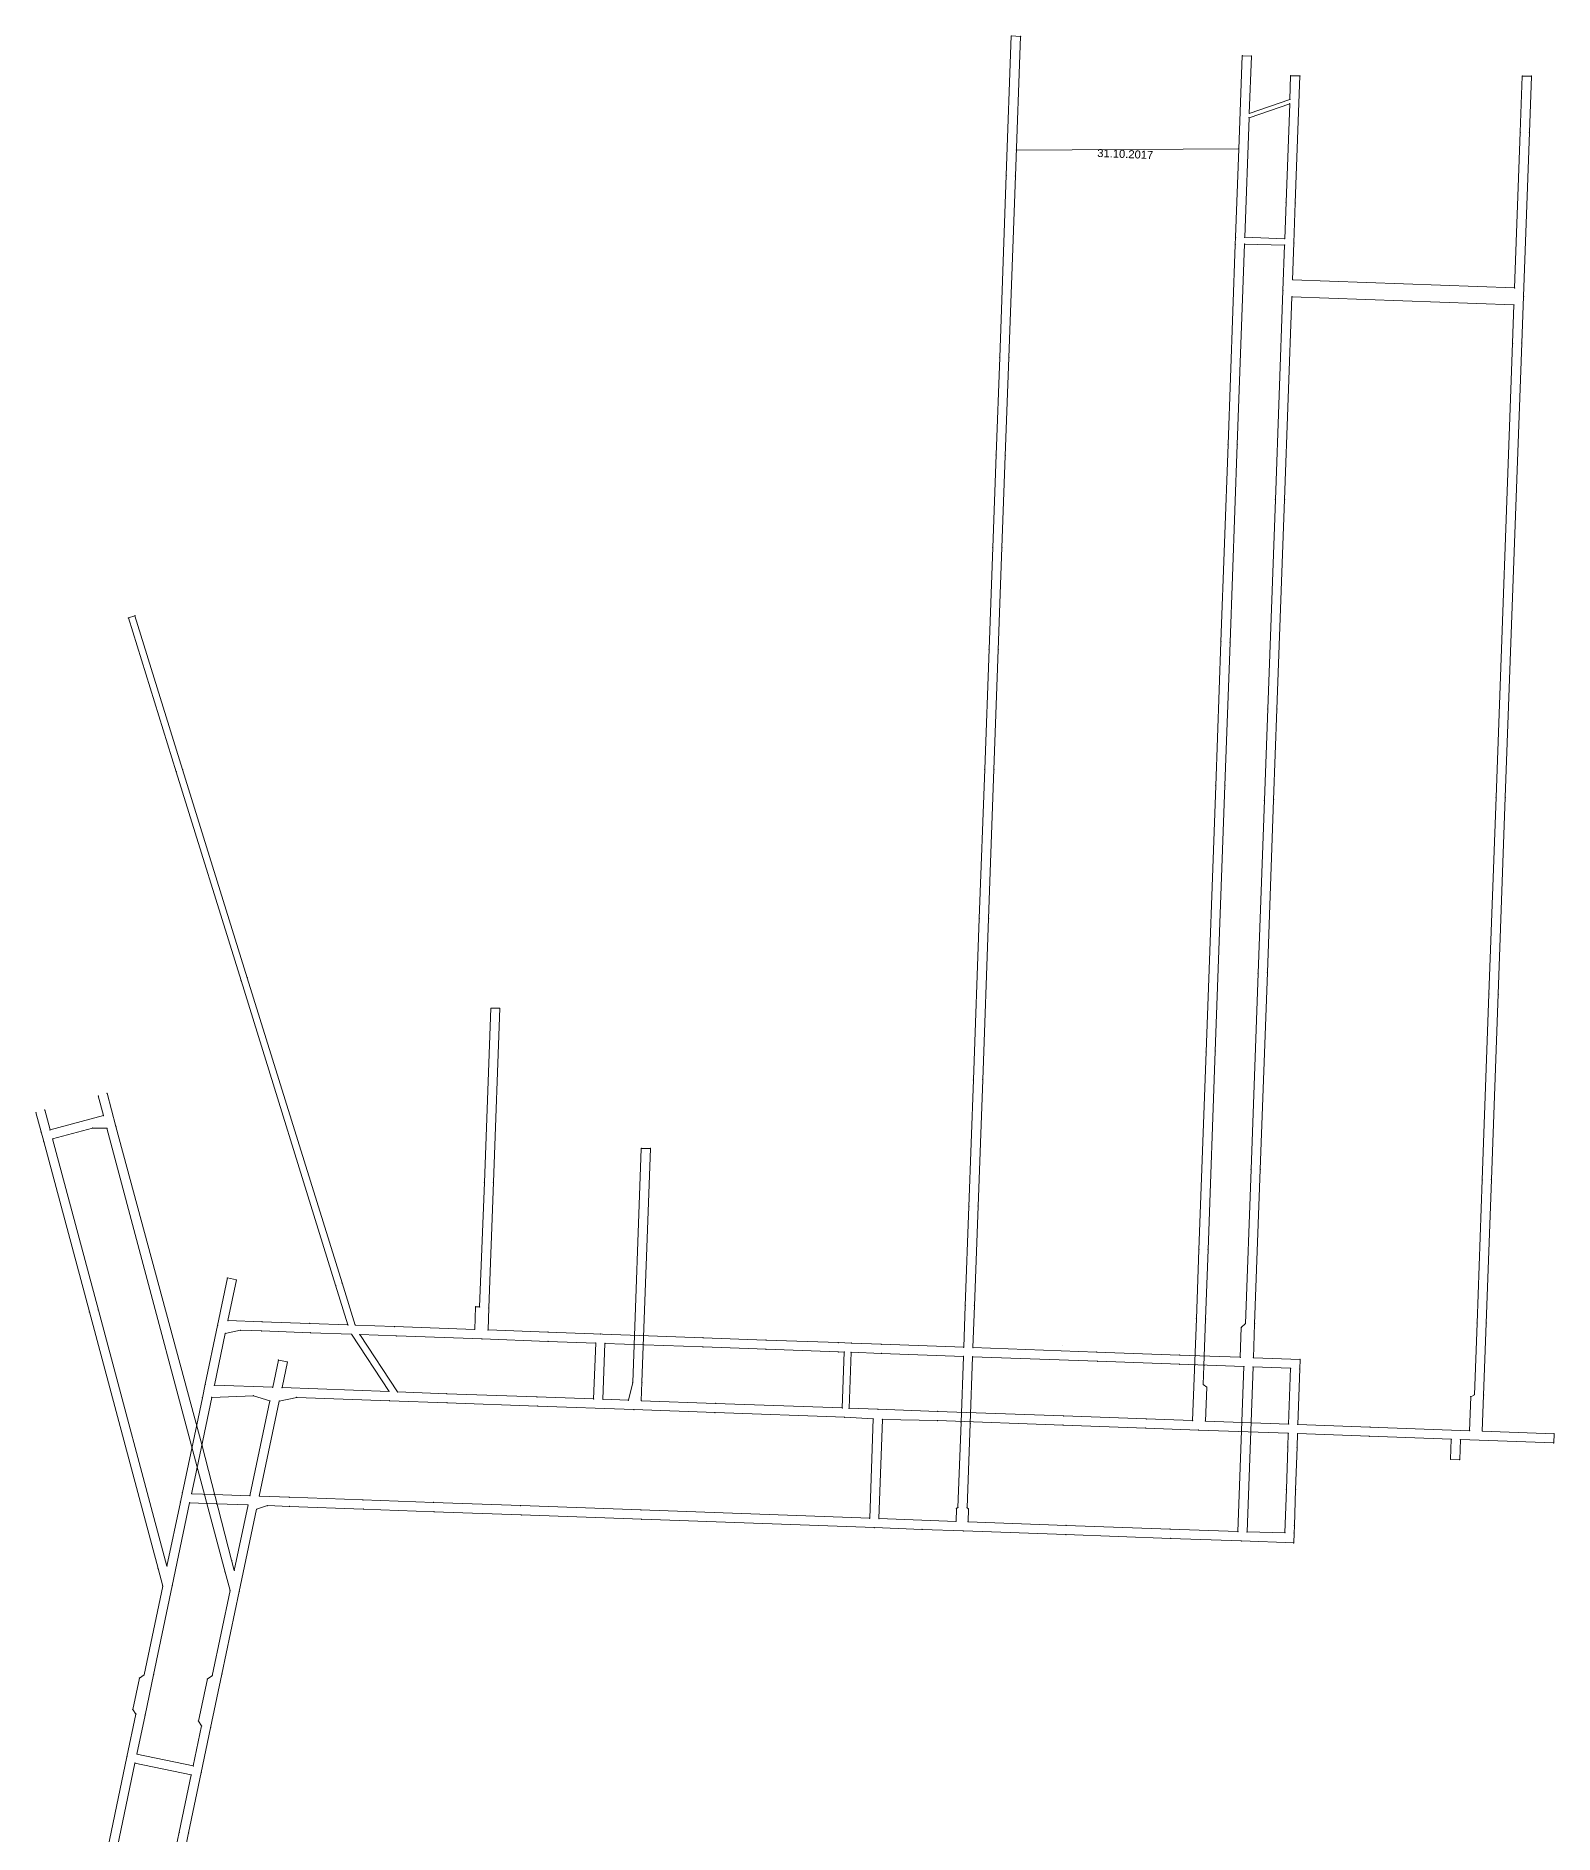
# Model space of a CAD drawing. Header units: metres. Extents: x 452813 to 454404, y 4394134 to 4396509.
# Drawn here: x 453646 to 454404, y 4395610 to 4396509 of the extents above; entities that cross this region are included whole.
import ezdxf

# ---------------------------------------------------------------- set-up
doc = ezdxf.new("R2010")
doc.units = ezdxf.units.M
doc.layers.add('GALERI', color=18, linetype='Continuous', lineweight=0)
doc.layers.add('NOKTA', color=30, linetype='Continuous', lineweight=0)
doc.styles.add('STYLE0', font='arial.ttf', dxfattribs={"height": 1})

msp = doc.modelspace()

# ---------------------------------------------------------------- linework, layer by layer
at = {"layer": 'GALERI'}
for p, q in [((454133.32, 4396508.93, 521.38), (454130.8, 4396439.35, 534.23)), ((454133.32, 4396508.93, 521.38), (454137.92, 4396508.69, 521.38)), ((454137.92, 4396508.69, 521.38), (454135.39, 4396438.95, 534.23)), ((454135.86, 4396451.86, 531.45), (454246.96, 4396452.6, 525.11)), ((454130.8, 4396439.35, 534.23), (454127.5, 4396348.31, 550.88)), ((454135.39, 4396438.95, 534.23), (454132.1, 4396348.27, 550.88)), ((454245.35, 4396408.32, 534.73), (454245.22, 4396404.73, 535.21)), ((454245.22, 4396404.73, 535.21), (454241.59, 4396304.68, 554.5)), ((454249.83, 4396404.94, 535.21), (454246.19, 4396304.68, 554.5)), ((454127.5, 4396348.31, 550.88), (454125.73, 4396299.58, 560.2)), ((454132.1, 4396348.27, 550.88), (454130.32, 4396299.1, 560.2)), ((454125.73, 4396299.58, 560.2), (454124.05, 4396253.32, 568.89)), ((454130.32, 4396299.1, 560.2), (454128.65, 4396253.22, 568.89)), ((454241.59, 4396304.68, 554.5), (454238.02, 4396206.21, 571.44)), ((454246.19, 4396304.68, 554.5), (454242.61, 4396205.86, 571.44)), ((454261.42, 4396172.6, 570.6), (454265.21, 4396277.12, 558.69)), ((454266.02, 4396172.53, 570.6), (454269.82, 4396277.29, 558.69)), ((454124.05, 4396253.32, 568.89), (454122.21, 4396202.4, 577.48)), ((454128.65, 4396253.22, 568.89), (454126.8, 4396202.18, 577.48)), ((453695.52, 4396219.14, 875.47), (453692.27, 4396218.13, 875.47)), ((453692.27, 4396218.13, 875.47), (453716.13, 4396141.26, 843.99)), ((453719.37, 4396142.3, 843.99), (453695.52, 4396219.14, 875.47)), ((454122.21, 4396202.4, 577.48), (454120.03, 4396142.5, 586.57)), ((454126.8, 4396202.18, 577.48), (454124.63, 4396142.37, 586.57)), ((454238.02, 4396206.21, 571.44), (454235.41, 4396134.21, 576.03)), ((454242.61, 4396205.86, 571.44), (454240.02, 4396134.38, 576.03)), ((454259.76, 4396127, 574.18), (454261.42, 4396172.6, 570.6)), ((454264.37, 4396127.2, 574.18), (454266.02, 4396172.53, 570.6)), ((453716.13, 4396141.26, 843.99), (453748.54, 4396036.86, 778.58)), ((453751.66, 4396038.29, 778.58), (453719.37, 4396142.3, 843.99)), ((454120.03, 4396142.5, 586.57), (454117.33, 4396067.9, 595.7)), ((454124.63, 4396142.37, 586.57), (454121.93, 4396067.92, 595.7)), ((454235.41, 4396134.21, 576.03), (454230.58, 4396001.21, 587.62)), ((454240.02, 4396134.38, 576.03), (454235.2, 4396001.6, 587.62)), ((454375.49, 4396128.46, 571.05), (454371.92, 4396030.08, 580.62)), ((454376.53, 4396030.02, 580.62), (454380.1, 4396128.49, 571.05)), ((454256.63, 4396040.49, 582.06), (454259.76, 4396127, 574.18)), ((454261.24, 4396040.89, 582.06), (454264.37, 4396127.2, 574.18)), ((454117.33, 4396067.9, 595.7), (454114.4, 4395987.23, 609.45)), ((454121.93, 4396067.92, 595.7), (454119.01, 4395987.28, 609.45)), ((453799, 4395885.76, 675.93), (453751.66, 4396038.29, 778.58)), ((454253.07, 4395942.52, 597.18), (454256.63, 4396040.49, 582.06)), ((454257.68, 4395942.51, 597.18), (454261.24, 4396040.89, 582.06)), ((453748.54, 4396036.86, 778.58), (453795.8, 4395884.62, 675.93)), ((454371.92, 4396030.08, 580.62), (454368.56, 4395937.24, 595.83)), ((454373.17, 4395937.45, 595.83), (454376.53, 4396030.02, 580.62)), ((453873.33, 4396023.07, 630.47), (453870.11, 4395935.89, 646.56)), ((453873.33, 4396023.07, 630.47), (453877.73, 4396023.01, 630.47)), ((453877.73, 4396023.01, 630.47), (453874.59, 4395936.04, 646.56)), ((454235.2, 4396001.6, 587.62), (454231.6, 4395902.35, 607.15)), ((454230.58, 4396001.21, 587.62), (454227, 4395902.37, 607.15)), ((454114.4, 4395987.23, 609.45), (454112.11, 4395924, 619.21)), ((454119.01, 4395987.28, 609.45), (454116.72, 4395924.16, 619.21)), ((453679.82, 4395969.36, 674.5), (453677.2, 4395979.23, 665.06)), ((453686.01, 4395964.01, 674.58), (453681.61, 4395980.54, 665.38)), ((453646.1, 4395970.87, 675.02), (453648.68, 4395961.25, 678.45)), ((453650.51, 4395972.19, 675.03), (453653.18, 4395962.22, 678.45)), ((453653.18, 4395962.22, 678.45), (453679.82, 4395969.36, 674.5)), ((453648.68, 4395961.25, 678.45), (453649.97, 4395956.41, 678.6)), ((453654.37, 4395957.77, 678.6), (453674.41, 4395963.14, 675.98)), ((453677.28, 4395872.19, 682.44), (453654.37, 4395957.77, 678.6)), ((453674.41, 4395963.14, 675.98), (453681.51, 4395963.02, 674.55)), ((453681.51, 4395963.02, 674.55), (453740.6, 4395741.27, 686.47)), ((453728.99, 4395805.03, 678.09), (453686.01, 4395964.01, 674.58)), ((453649.97, 4395956.41, 678.6), (453672.76, 4395871.29, 682.44)), ((453948.42, 4395952.99, 640.25), (453944.17, 4395835.98, 650.26)), ((453953.02, 4395952.99, 640.25), (453948.42, 4395952.99, 640.25)), ((453948.78, 4395836.09, 650.26), (453953.02, 4395952.99, 640.25)), ((454250.28, 4395865.41, 606.45), (454253.07, 4395942.52, 597.18)), ((454254.88, 4395865.38, 606.45), (454257.68, 4395942.51, 597.18)), ((453870.11, 4395935.89, 646.56), (453867.73, 4395873.78, 652.53)), ((453872.31, 4395873.25, 652.53), (453874.59, 4395936.04, 646.56)), ((454368.56, 4395937.24, 595.83), (454365.96, 4395865.72, 601.76)), ((454370.56, 4395865.66, 601.76), (454373.17, 4395937.45, 595.83)), ((454112.11, 4395924, 619.21), (454110.31, 4395874.39, 622.63)), ((454116.72, 4395924.16, 619.21), (454114.91, 4395874.39, 622.63)), ((454227, 4395902.37, 607.15), (454225.75, 4395867.84, 615.37)), ((454231.6, 4395902.35, 607.15), (454230.35, 4395867.78, 615.37)), ((453741.76, 4395888.25, 666.61), (453736.78, 4395864.52, 669.65)), ((453746.26, 4395887.3, 666.61), (453741.76, 4395888.25, 666.61)), ((453742, 4395866.97, 670.83), (453746.26, 4395887.3, 666.61)), ((453805.55, 4395864.67, 664.25), (453799, 4395885.76, 675.93)), ((453795.8, 4395884.62, 675.93), (453801.95, 4395864.8, 664.25)), ((453672.76, 4395871.29, 682.44), (453707.11, 4395742.98, 687.6)), ((453711.53, 4395744.26, 687.6), (453677.28, 4395872.19, 682.44)), ((453759.04, 4395866.35, 668.87), (453742, 4395866.97, 670.83)), ((453865.73, 4395873.85, 652.53), (453865.32, 4395862.5, 652.8)), ((453867.73, 4395873.78, 652.53), (453865.73, 4395873.85, 652.53)), ((453871.91, 4395862.29, 652.8), (453872.31, 4395873.25, 652.53)), ((454110.31, 4395874.39, 622.63), (454109.56, 4395853.64, 623.78)), ((454114.91, 4395874.39, 622.63), (454114.15, 4395853.47, 623.74)), ((454225.75, 4395867.84, 615.37), (454223.9, 4395816.93, 619.88)), ((454230.35, 4395867.78, 615.37), (454229.5, 4395844.33, 617.73)), ((453736.78, 4395864.52, 669.65), (453730.62, 4395835.15, 675.17)), ((453735.21, 4395834.66, 675.17), (453740.65, 4395860.54, 670.92)), ((453740.65, 4395860.54, 670.92), (453748.34, 4395862.14, 669.6)), ((453748.34, 4395862.14, 669.6), (453758.87, 4395861.76, 668.87)), ((453758.87, 4395861.76, 668.87), (453783.19, 4395860.87, 665.22)), ((453782.8, 4395865.49, 665.22), (453759.04, 4395866.35, 668.87)), ((453801.95, 4395864.8, 664.25), (453782.8, 4395865.49, 665.22)), ((453783.19, 4395860.87, 665.22), (453803.76, 4395860.13, 664.21)), ((453803.76, 4395860.13, 664.21), (453822.52, 4395831.51, 665.4)), ((453825.26, 4395863.95, 658.56), (453805.55, 4395864.67, 664.25)), ((453826.74, 4395831.28, 665.4), (453807.81, 4395859.98, 664.21)), ((453807.81, 4395859.98, 664.21), (453826.15, 4395859.31, 658.56)), ((453865.32, 4395862.5, 652.8), (453825.26, 4395863.95, 658.56)), ((453826.15, 4395859.31, 658.56), (453868.91, 4395857.76, 652.8)), ((453901.85, 4395861.17, 648.74), (453871.91, 4395862.29, 652.8)), ((453979.33, 4395858.36, 633.58), (453901.85, 4395861.17, 648.74)), ((454010.71, 4395857.22, 633.18), (453979.33, 4395858.36, 633.58)), ((454247.67, 4395848.63, 608.25), (454248.2, 4395863.48, 606.55)), ((454248.2, 4395863.48, 606.55), (454250.28, 4395865.41, 606.45)), ((454254.26, 4395848.39, 608.25), (454254.88, 4395865.38, 606.45)), ((453868.91, 4395857.76, 652.8), (453901.86, 4395856.57, 648.74)), ((453901.86, 4395856.57, 648.74), (453925.69, 4395855.7, 647.47)), ((453925.69, 4395855.7, 647.47), (453924.68, 4395827.79, 652.39)), ((453930.29, 4395855.54, 647.47), (453929.28, 4395827.62, 652.07)), ((453979.38, 4395853.76, 633.58), (453930.29, 4395855.54, 647.47)), ((454010.85, 4395852.62, 633.18), (453979.38, 4395853.76, 633.58)), ((454046.92, 4395855.91, 631.9), (454010.71, 4395857.22, 633.18)), ((454046.85, 4395851.31, 631.9), (454010.85, 4395852.62, 633.18)), ((454049.87, 4395851.2, 630.83), (454046.85, 4395851.31, 631.9)), ((454053.34, 4395855.68, 630.83), (454046.92, 4395855.91, 631.9)), ((454049.87, 4395851.2, 630.83), (454048.85, 4395823.28, 639.4)), ((454052.25, 4395823.16, 639.4), (454053.26, 4395851.08, 630.83)), ((454053.26, 4395851.08, 630.83), (454068.42, 4395850.53, 629.99)), ((454068.44, 4395855.13, 629.99), (454053.34, 4395855.68, 630.83)), ((454068.42, 4395850.53, 629.99), (454109.39, 4395849.04, 623.78)), ((454109.56, 4395853.64, 623.78), (454068.44, 4395855.13, 629.99)), ((454108.19, 4395815.97, 624.6), (454109.39, 4395849.04, 623.78)), ((454113.99, 4395848.88, 623.78), (454112.78, 4395815.55, 624.6)), ((454176.43, 4395846.61, 615.53), (454113.99, 4395848.88, 623.78)), ((454114.15, 4395853.47, 623.74), (454175.88, 4395851.23, 615.53)), ((454175.88, 4395851.23, 615.53), (454217.38, 4395849.73, 609.3)), ((454217.38, 4395849.73, 609.3), (454247.67, 4395848.63, 608.25)), ((453767.23, 4395847.22, 668.24), (453764.37, 4395833.6, 671.87)), ((453771.74, 4395846.27, 668.24), (453767.23, 4395847.22, 668.24)), ((453769.03, 4395833.43, 671.88), (453771.74, 4395846.27, 668.24)), ((454217.41, 4395845.13, 609.33), (454176.43, 4395846.61, 615.53)), ((454249.5, 4395843.96, 608.38), (454217.41, 4395845.13, 609.33)), ((454229.5, 4395844.33, 617.73), (454229.16, 4395834.93, 618.33)), ((454249.5, 4395843.96, 608.38), (454246.51, 4395761.48, 614.63)), ((454254.09, 4395843.79, 608.38), (454251.1, 4395761.31, 614.63)), ((454272.79, 4395843.12, 608.12), (454254.09, 4395843.79, 608.38)), ((454254.26, 4395848.39, 608.25), (454277.55, 4395847.52, 608.06)), ((454271.84, 4395815.2, 615.23), (454272.79, 4395843.12, 608.12)), ((454276.44, 4395815.03, 615.23), (454277.39, 4395842.82, 608.12)), ((454277.39, 4395842.82, 608.12), (454277.55, 4395847.52, 608.06)), ((453730.62, 4395835.15, 675.17), (453729.2, 4395828.41, 675.27)), ((453764.37, 4395833.6, 671.87), (453735.21, 4395834.66, 675.17)), ((453822.52, 4395831.51, 665.4), (453769.03, 4395833.43, 671.88)), ((453851.28, 4395830.41, 662.4), (453826.74, 4395831.28, 665.4)), ((453942.02, 4395827.16, 651.15), (453944.17, 4395835.98, 650.26)), ((453948.45, 4395826.92, 651.15), (453948.78, 4395836.09, 650.26)), ((454229.16, 4395834.93, 618.33), (454230.91, 4395833.69, 618.38)), ((454230.91, 4395833.69, 618.38), (454230.3, 4395816.7, 619.88)), ((453729.2, 4395828.41, 675.27), (453726.37, 4395814.92, 677.01)), ((453733.93, 4395828.57, 675.27), (453726.41, 4395792.74, 679.21)), ((453754.73, 4395829.35, 673.49), (453733.93, 4395828.57, 675.27)), ((453752.98, 4395779.38, 680.45), (453762.94, 4395826.76, 672.58)), ((453762.94, 4395826.76, 672.58), (453754.73, 4395829.35, 673.49)), ((453757.65, 4395779.21, 679.2), (453767.62, 4395826.69, 672.41)), ((453767.62, 4395826.69, 672.41), (453776.36, 4395828.56, 671.97)), ((453776.36, 4395828.56, 671.97), (453822.69, 4395826.88, 665.4)), ((453822.69, 4395826.88, 665.4), (453851.48, 4395825.84, 662.4)), ((453896.36, 4395828.8, 656.67), (453851.28, 4395830.41, 662.4)), ((453851.48, 4395825.84, 662.4), (453896.63, 4395824.2, 656.67)), ((453924.68, 4395827.79, 652.39), (453896.36, 4395828.8, 656.67)), ((453896.63, 4395824.2, 656.67), (453944.8, 4395822.45, 650.97)), ((453929.28, 4395827.62, 652.07), (453942.02, 4395827.16, 651.15)), ((453944.8, 4395822.45, 650.97), (453985.35, 4395820.98, 646.18)), ((453985.62, 4395825.58, 646.18), (453948.45, 4395826.92, 651.15)), ((454048.85, 4395823.28, 639.4), (453985.62, 4395825.58, 646.18)), ((454066.68, 4395822.64, 636.56), (454052.25, 4395823.16, 639.4)), ((454096.48, 4395821.56, 634.66), (454066.68, 4395822.64, 636.56)), ((453726.37, 4395814.92, 677.01), (453719.27, 4395781.11, 680.89)), ((453985.35, 4395820.98, 646.18), (454050.08, 4395818.63, 639.68)), ((454050.08, 4395818.63, 639.68), (454064.38, 4395817.79, 636.56)), ((454064.38, 4395817.79, 636.56), (454062.58, 4395768.15, 633.75)), ((454068.97, 4395817.56, 636.56), (454067.18, 4395767.98, 633.73)), ((454096.45, 4395816.95, 634.66), (454068.97, 4395817.56, 636.56)), ((454159.2, 4395814.68, 627.33), (454096.45, 4395816.95, 634.66)), ((454159.43, 4395819.27, 627.33), (454096.48, 4395821.56, 634.66)), ((454106.65, 4395773.56, 625.49), (454108.19, 4395815.97, 624.6)), ((454112.78, 4395815.55, 624.6), (454111.25, 4395773.39, 625.49)), ((454200.47, 4395813.18, 623.01), (454159.2, 4395814.68, 627.33)), ((454200.72, 4395817.77, 623.01), (454159.43, 4395819.27, 627.33)), ((454226.77, 4395812.23, 619.98), (454200.47, 4395813.18, 623.01)), ((454223.9, 4395816.93, 619.88), (454200.72, 4395817.77, 623.01)), ((454230.3, 4395816.7, 619.88), (454271.84, 4395815.2, 615.23)), ((454312.43, 4395813.72, 610.99), (454276.44, 4395815.03, 615.23)), ((453743.77, 4395747.2, 686.25), (453728.99, 4395805.03, 678.09)), ((454271.69, 4395810.6, 615.3), (454226.77, 4395812.23, 619.98)), ((454271.45, 4395803.72, 615.43), (454271.69, 4395810.6, 615.3)), ((454276.06, 4395803.67, 615.43), (454276.29, 4395810.43, 615.3)), ((454276.29, 4395810.43, 615.3), (454312.18, 4395809.13, 610.99)), ((454270.74, 4395782.63, 614.43), (454271.45, 4395803.72, 615.43)), ((454275.34, 4395782.53, 614.43), (454276.06, 4395803.67, 615.43)), ((453726.41, 4395792.74, 679.21), (453723.83, 4395780.43, 680.89)), ((453719.27, 4395781.11, 680.89), (453718.24, 4395776.22, 680.89)), ((453723.83, 4395780.43, 680.89), (453735.01, 4395780.03, 680.7)), ((453735.01, 4395780.03, 680.7), (453752.98, 4395779.38, 680.45)), ((453772.72, 4395778.66, 679.34), (453757.65, 4395779.21, 679.2)), ((453809.39, 4395777.33, 674.03), (453772.72, 4395778.66, 679.34)), ((453844.63, 4395776.05, 667.51), (453809.39, 4395777.33, 674.03)), ((454270, 4395760.95, 615.41), (454270.74, 4395782.63, 614.43)), ((454274.72, 4395764.43, 615.53), (454275.34, 4395782.53, 614.43)), ((453718.24, 4395776.22, 680.89), (453711.53, 4395744.26, 687.6)), ((453714.17, 4395734.43, 687.69), (453722.87, 4395775.87, 680.89)), ((453722.87, 4395775.87, 680.89), (453736.27, 4395775.38, 680.7)), ((453736.27, 4395775.38, 680.7), (453752.03, 4395774.81, 680.44)), ((453752.03, 4395774.81, 680.44), (453745.15, 4395742.05, 686.47)), ((453747.65, 4395731.6, 686.53), (453756.27, 4395772.65, 679.2)), ((453756.27, 4395772.65, 679.2), (453761.76, 4395774.46, 679.25)), ((453761.76, 4395774.46, 679.25), (453772.66, 4395774.06, 679.34)), ((453772.66, 4395774.06, 679.34), (453809.61, 4395772.72, 674.03)), ((453809.61, 4395772.72, 674.03), (453844.85, 4395771.44, 667.51)), ((453888.27, 4395774.47, 655.27), (453844.63, 4395776.05, 667.51)), ((453844.85, 4395771.44, 667.51), (453888.51, 4395769.86, 655.27)), ((453948.3, 4395772.29, 651.82), (453888.27, 4395774.47, 655.27)), ((453888.51, 4395769.86, 655.27), (453948.74, 4395767.67, 651.82)), ((454062.58, 4395768.15, 633.75), (453948.3, 4395772.29, 651.82)), ((454067.18, 4395767.98, 633.73), (454105.7, 4395766.59, 627.5)), ((454105.7, 4395766.59, 627.5), (454105.93, 4395773.08, 625.54)), ((454105.93, 4395773.08, 625.54), (454106.65, 4395773.56, 625.49)), ((454111.25, 4395773.39, 625.49), (454111.93, 4395772.86, 625.54)), ((454111.93, 4395772.86, 625.54), (454111.69, 4395766.37, 627.5)), ((453948.74, 4395767.67, 651.82), (454064.97, 4395763.46, 633.4)), ((454064.97, 4395763.46, 633.4), (454088.63, 4395762.6, 630.33)), ((454088.63, 4395762.6, 630.33), (454109.38, 4395761.85, 627.5)), ((454109.38, 4395761.85, 627.5), (454160.63, 4395759.99, 623.56)), ((454111.69, 4395766.37, 627.5), (454160.64, 4395764.59, 623.56)), ((454160.63, 4395759.99, 623.56), (454212.84, 4395758.1, 617.81)), ((454160.64, 4395764.59, 623.56), (454212.65, 4395762.71, 617.81)), ((454212.65, 4395762.71, 617.81), (454246.51, 4395761.48, 614.63)), ((454251.1, 4395761.31, 614.63), (454270, 4395760.95, 615.41)), ((454274.42, 4395755.86, 615.38), (454274.6, 4395760.73, 615.41)), ((454274.6, 4395760.73, 615.41), (454274.72, 4395764.43, 615.53)), ((454212.84, 4395758.1, 617.81), (454248.28, 4395756.81, 615.38)), ((454248.28, 4395756.81, 615.38), (454274.42, 4395755.86, 615.38)), ((453707.11, 4395742.98, 687.6), (453709.44, 4395734.29, 687.75)), ((453740.6, 4395741.27, 686.47), (453743.06, 4395732.08, 686.53)), ((453745.15, 4395742.05, 686.47), (453743.77, 4395747.2, 686.25)), ((453709.44, 4395734.29, 687.75), (453700.11, 4395689.85, 695.57)), ((453704.83, 4395689.95, 695.57), (453714.17, 4395734.43, 687.69)), ((453743.06, 4395732.08, 686.53), (453734.12, 4395689.48, 692.36)), ((453738.98, 4395690.28, 692.36), (453747.65, 4395731.6, 686.53)), ((453697.74, 4395688.3, 695.6), (453694.45, 4395672.64, 697.5)), ((453700.11, 4395689.85, 695.57), (453697.74, 4395688.3, 695.6)), ((453700.6, 4395669.82, 697.52), (453704.83, 4395689.95, 695.57)), ((453731.74, 4395687.9, 692.45), (453727.28, 4395666.78, 695.21)), ((453734.12, 4395689.48, 692.36), (453731.74, 4395687.9, 692.45)), ((453733.34, 4395663.43, 695.35), (453738.98, 4395690.28, 692.36)), ((453696, 4395670.27, 697.52), (453691.53, 4395648.96, 698.44)), ((453694.45, 4395672.64, 697.5), (453696, 4395670.27, 697.52)), ((453696.5, 4395650.27, 698.44), (453700.6, 4395669.82, 697.52)), ((453728.84, 4395664.38, 695.35), (453724.64, 4395644.36, 698.77)), ((453727.28, 4395666.78, 695.21), (453728.84, 4395664.38, 695.35)), ((453728.67, 4395641.16, 698.77), (453733.34, 4395663.43, 695.35)), ((453691.53, 4395648.96, 698.44), (453670, 4395546.43, 712.67)), ((453674.62, 4395546.03, 712.67), (453695.55, 4395645.77, 698.44)), ((453695.55, 4395645.77, 698.44), (453723.69, 4395639.86, 698.77)), ((453724.64, 4395644.36, 698.77), (453696.5, 4395650.27, 698.44)), ((453723.69, 4395639.86, 698.77), (453717.69, 4395611.27, 701.36)), ((453722.31, 4395610.9, 701.36), (453728.67, 4395641.16, 698.77)), ((453717.69, 4395611.27, 701.36), (453712.84, 4395588.17, 704.44)), ((453717.44, 4395587.68, 704.44), (453722.31, 4395610.9, 701.36))]:
    msp.add_line(p, q, dxfattribs=at)
for points in [[(454252.2, 4396470.19, 523.5), (454253.24, 4396498.86, 517.6), (454248.64, 4396499.02, 516.33), (454246.96, 4396452.6, 526), (454245.35, 4396408.32, 534.73)], [(454252.2, 4396470.19, 523.5), (454272.47, 4396477.21, 521.8), (454272.86, 4396489.06, 520.3), (454277.49, 4396488.92, 520.3), (454275.19, 4396425.52, 530.93), (454274.47, 4396405.54, 534.1), (454273.8, 4396387.1, 538.9), (454384.73, 4396383.04, 526.9), (454387.55, 4396460.78, 511.57), (454388.56, 4396488.87, 501), (454393.17, 4396488.87, 501), (454392.14, 4396460.66, 511.57), (454389.18, 4396378.84, 527.18), (454388.33, 4396355.47, 531.8), (454380.1, 4396128.49, 571.05)], [(454249.95, 4396408.34, 534.73), (454269.94, 4396407.56, 534.05), (454270.6, 4396425.8, 530.93), (454272.39, 4396475.07, 521.8), (454252.12, 4396468.05, 523.5)], [(454252.12, 4396468.05, 523.5), (454249.95, 4396408.34, 534.73)], [(454265.21, 4396277.12, 558.69), (454269, 4396381.67, 538.9), (454269.83, 4396404.43, 534.15), (454249.83, 4396404.94, 535.21)], [(454375.49, 4396128.46, 571.05), (454383.72, 4396355.35, 531.8), (454384.42, 4396374.55, 526.9), (454273.49, 4396378.59, 538.9), (454269.82, 4396277.29, 558.69)], [(454312.18, 4395809.13, 610.99), (454353.08, 4395807.65, 606.45), (454352.72, 4395797.65, 606.42), (454357.32, 4395797.48, 606.42), (454357.68, 4395807.48, 606.05), (454404.26, 4395805.79, 600.17), (454404.42, 4395810.39, 600.17), (454368.61, 4395811.68, 605.12), (454369.26, 4395829.68, 602.98), (454370.56, 4395865.66, 601.76)], [(454365.96, 4395865.72, 601.76), (454364.66, 4395829.88, 602.98), (454362.83, 4395828.91, 603.23), (454362.21, 4395811.92, 605.12), (454312.43, 4395813.72, 610.99)]]:
    msp.add_polyline3d(points, dxfattribs=at)
at = {"layer": 'NOKTA'}
msp.add_line((454158.98, 4395854.45, 655.72), (454158.98, 4395854.45, 655.72), dxfattribs=at)
for p in [(454133.32, 4396508.93, 521.38), (454137.92, 4396508.69, 521.38), (454248.64, 4396499.02, 516.33), (454253.24, 4396498.86, 517.6), (454272.86, 4396489.06, 520.3), (454277.49, 4396488.92, 520.3), (454388.56, 4396488.87, 501), (454393.17, 4396488.87, 501), (454252.2, 4396470.19, 523.5), (454272.39, 4396475.07, 521.8), (454272.47, 4396477.21, 521.8), (454252.12, 4396468.05, 523.5), (454387.55, 4396460.78, 511.57), (454392.14, 4396460.66, 511.57), (454135.86, 4396451.86, 532), (454246.96, 4396452.6, 526), (454130.8, 4396439.35, 534.23), (454135.39, 4396438.95, 534.23), (454270.6, 4396425.8, 530.93), (454275.19, 4396425.52, 530.93), (454245.35, 4396408.32, 534.73), (454249.95, 4396408.34, 534.73), (454269.94, 4396407.56, 534.05), (454245.22, 4396404.73, 535.21), (454249.83, 4396404.94, 535.21), (454269.83, 4396404.43, 534.15), (454274.47, 4396405.54, 534.1), (454269, 4396381.67, 538.9), (454273.8, 4396387.1, 538.9), (454384.73, 4396383.04, 526.9), (454273.49, 4396378.59, 538.9), (454384.42, 4396374.55, 526.9), (454389.18, 4396378.84, 527.18), (454383.72, 4396355.35, 531.8), (454388.33, 4396355.47, 531.8), (454127.5, 4396348.31, 550.88), (454132.1, 4396348.27, 550.88), (454125.73, 4396299.58, 560.2), (454130.32, 4396299.1, 560.2), (454241.59, 4396304.68, 554.5), (454246.19, 4396304.68, 554.5), (454265.21, 4396277.12, 558.69), (454269.82, 4396277.29, 558.69), (454124.05, 4396253.32, 568.89), (454128.65, 4396253.22, 568.89), (453692.27, 4396218.13, 875.47), (453695.52, 4396219.14, 875.47), (454122.21, 4396202.4, 577.48), (454126.8, 4396202.18, 577.48), (454238.02, 4396206.21, 571.44), (454242.61, 4396205.86, 571.44), (454261.42, 4396172.6, 570.6), (454266.02, 4396172.53, 570.6), (453716.13, 4396141.26, 843.99), (453719.37, 4396142.3, 843.99), (454120.03, 4396142.5, 586.57), (454124.63, 4396142.37, 586.57), (454235.41, 4396134.21, 576.03), (454240.02, 4396134.38, 576.03), (454375.49, 4396128.46, 571.05), (454380.1, 4396128.49, 571.05), (454259.76, 4396127, 574.18), (454264.37, 4396127.2, 574.18), (454117.33, 4396067.9, 595.7), (454121.93, 4396067.92, 595.7), (453751.66, 4396038.29, 778.58), (454256.63, 4396040.49, 582.06), (454261.24, 4396040.89, 582.06), (453748.54, 4396036.86, 778.58), (454371.92, 4396030.08, 580.62), (454376.53, 4396030.02, 580.62), (453873.33, 4396023.07, 630.47), (453877.73, 4396023.01, 630.47), (454235.2, 4396001.6, 587.62), (454230.58, 4396001.21, 587.62), (454114.4, 4395987.23, 609.45), (454119.01, 4395987.28, 609.45), (453677.2, 4395979.23, 676.88), (453681.61, 4395980.54, 676.88), (453646.1, 4395970.87, 676), (453650.51, 4395972.19, 676), (453679.82, 4395969.36, 674.5), (453648.68, 4395961.25, 678.45), (453653.18, 4395962.22, 678.45), (453654.37, 4395957.77, 678.6), (453674.41, 4395963.14, 675.98), (453681.51, 4395963.02, 674.55), (453686.01, 4395964.01, 674.58), (453649.97, 4395956.41, 678.6), (453948.42, 4395952.99, 640.25), (453953.02, 4395952.99, 640.25), (454253.07, 4395942.52, 597.18), (454257.68, 4395942.51, 597.18), (453870.11, 4395935.89, 646.56), (453874.59, 4395936.04, 646.56), (454368.56, 4395937.24, 595.83), (454373.17, 4395937.45, 595.83), (454112.11, 4395924, 619.21), (454116.72, 4395924.16, 619.21), (454227, 4395902.37, 607.15), (454231.6, 4395902.35, 607.15), (453741.76, 4395888.25, 666.61), (453746.26, 4395887.3, 666.61), (453799, 4395885.76, 675.93), (453795.8, 4395884.62, 675.93), (453672.76, 4395871.29, 682.44), (453677.28, 4395872.19, 682.44), (453742, 4395866.97, 670.83), (453865.73, 4395873.85, 652.53), (453867.73, 4395873.78, 652.53), (453872.31, 4395873.25, 652.53), (454110.31, 4395874.39, 622.63), (454114.91, 4395874.39, 622.63), (454225.75, 4395867.84, 615.37), (454230.35, 4395867.78, 615.37), (453736.78, 4395864.52, 669.65), (453740.65, 4395860.54, 670.92), (453748.34, 4395862.14, 669.6), (453758.87, 4395861.76, 668.87), (453759.04, 4395866.35, 668.87), (453782.8, 4395865.49, 665.22), (453783.19, 4395860.87, 665.22), (453801.95, 4395864.8, 664.25), (453803.76, 4395860.13, 664.21), (453805.55, 4395864.67, 664.25), (453807.81, 4395859.98, 664.21), (453825.26, 4395863.95, 658.56), (453826.15, 4395859.31, 658.56), (453865.32, 4395862.5, 652.8), (453871.91, 4395862.29, 652.8), (453901.85, 4395861.17, 648.74), (453928.02, 4395860.22, 647.47), (453979.33, 4395858.36, 633.58), (454248.2, 4395863.48, 606.55), (454250.28, 4395865.41, 606.45), (454254.88, 4395865.38, 606.45), (454365.96, 4395865.72, 601.76), (454370.56, 4395865.66, 601.76), (453868.91, 4395857.76, 652.8), (453901.86, 4395856.57, 648.74), (453925.69, 4395855.7, 647.47), (453930.29, 4395855.54, 647.47), (453979.38, 4395853.76, 633.58), (454010.71, 4395857.22, 633.18), (454010.85, 4395852.62, 633.18), (454046.85, 4395851.31, 631.9), (454046.92, 4395855.91, 631.9), (454049.87, 4395851.2, 630.83), (454053.26, 4395851.08, 630.83), (454053.34, 4395855.68, 630.83), (454068.42, 4395850.53, 629.99), (454068.44, 4395855.13, 629.99), (454109.39, 4395849.04, 623.78), (454109.56, 4395853.64, 623.78), (454113.99, 4395848.88, 623.78), (454114.15, 4395853.47, 623.74), (454175.88, 4395851.23, 615.53), (454217.38, 4395849.73, 609.3), (453767.23, 4395847.22, 668.24), (453771.74, 4395846.27, 668.24), (454176.43, 4395846.61, 615.53), (454217.41, 4395845.13, 609.33), (454224.9, 4395844.43, 617.73), (454229.5, 4395844.33, 617.73), (454247.67, 4395848.63, 608.25), (454249.5, 4395843.96, 608.38), (454254.09, 4395843.79, 608.38), (454254.26, 4395848.39, 608.25), (454272.79, 4395843.12, 608.12), (454277.39, 4395842.82, 608.12), (454277.55, 4395847.52, 608.06), (453730.62, 4395835.15, 675.17), (453735.21, 4395834.66, 675.17), (453764.37, 4395833.6, 671.87), (453769.03, 4395833.43, 671.88), (453822.52, 4395831.51, 665.4), (453826.74, 4395831.28, 665.4), (453944.17, 4395835.98, 650.26), (453948.78, 4395836.09, 650.26), (454229.16, 4395834.93, 618.33), (454230.91, 4395833.69, 618.38), (453729.2, 4395828.41, 675.27), (453733.93, 4395828.57, 675.27), (453754.73, 4395829.35, 673.49), (453762.94, 4395826.76, 672.58), (453767.62, 4395826.69, 672.41), (453776.36, 4395828.56, 671.97), (453822.69, 4395826.88, 665.4), (453851.28, 4395830.41, 662.4), (453851.48, 4395825.84, 662.4), (453896.36, 4395828.8, 656.67), (453896.63, 4395824.2, 656.67), (453924.68, 4395827.79, 652.39), (453929.28, 4395827.62, 652.07), (453942.02, 4395827.16, 651.15), (453944.8, 4395822.45, 650.97), (453948.45, 4395826.92, 651.15), (453985.62, 4395825.58, 646.18), (454048.85, 4395823.28, 639.4), (454052.25, 4395823.16, 639.4), (454066.68, 4395822.64, 636.56), (454362.83, 4395828.91, 603.23), (454364.66, 4395829.88, 602.98), (454369.26, 4395829.68, 602.98), (453726.37, 4395814.92, 677.01), (453985.35, 4395820.98, 646.18), (454050.08, 4395818.63, 639.68), (454064.38, 4395817.79, 636.56), (454068.97, 4395817.56, 636.56), (454096.45, 4395816.95, 634.66), (454096.48, 4395821.56, 634.66), (454108.19, 4395815.97, 624.6), (454112.78, 4395815.55, 624.6), (454159.2, 4395814.68, 627.33), (454159.43, 4395819.27, 627.33), (454200.47, 4395813.18, 623.01), (454200.72, 4395817.77, 623.01), (454223.9, 4395816.93, 619.88), (454230.3, 4395816.7, 619.88), (454271.84, 4395815.2, 615.23), (454276.44, 4395815.03, 615.23), (454312.43, 4395813.72, 610.99), (453728.99, 4395805.03, 678.09), (454226.77, 4395812.23, 619.98), (454271.69, 4395810.6, 615.3), (454276.29, 4395810.43, 615.3), (454312.18, 4395809.13, 610.99), (454353.08, 4395807.65, 606.45), (454357.68, 4395807.48, 606.05), (454362.21, 4395811.92, 605.12), (454368.61, 4395811.68, 605.12), (454404.26, 4395805.79, 600.17), (454404.42, 4395810.39, 600.17), (454271.45, 4395803.72, 615.43), (454276.06, 4395803.67, 615.43), (454352.72, 4395797.65, 606.42), (454357.32, 4395797.48, 606.42), (453726.41, 4395792.74, 679.21), (453719.27, 4395781.11, 680.89), (453723.83, 4395780.43, 680.89), (453735.01, 4395780.03, 680.7), (453752.98, 4395779.38, 680.45), (453757.65, 4395779.21, 679.2), (453772.72, 4395778.66, 679.34), (453809.39, 4395777.33, 674.03), (454270.74, 4395782.63, 614.43), (454275.34, 4395782.53, 614.43), (453718.24, 4395776.22, 680.89), (453722.87, 4395775.87, 680.89), (453736.27, 4395775.38, 680.7), (453752.03, 4395774.81, 680.44), (453756.27, 4395772.65, 679.2), (453761.76, 4395774.46, 679.25), (453772.66, 4395774.06, 679.34), (453809.61, 4395772.72, 674.03), (453844.63, 4395776.05, 667.51), (453844.85, 4395771.44, 667.51), (453888.27, 4395774.47, 655.27), (453888.51, 4395769.86, 655.27), (453948.3, 4395772.29, 651.82), (454062.58, 4395768.15, 633.75), (454067.18, 4395767.98, 633.73), (454105.93, 4395773.08, 625.54), (454106.65, 4395773.56, 625.49), (454111.25, 4395773.39, 625.49), (454111.93, 4395772.86, 625.54), (453948.74, 4395767.67, 651.82), (454064.97, 4395763.46, 633.4), (454088.63, 4395762.6, 630.33), (454105.7, 4395766.59, 627.5), (454109.38, 4395761.85, 627.5), (454111.69, 4395766.37, 627.5), (454160.63, 4395759.99, 623.56), (454160.64, 4395764.59, 623.56), (454212.65, 4395762.71, 617.81), (454246.51, 4395761.48, 614.63), (454251.1, 4395761.31, 614.63), (454270, 4395760.95, 615.41), (454274.6, 4395760.73, 615.41), (454274.72, 4395764.43, 615.53), (454212.84, 4395758.1, 617.81), (454248.28, 4395756.81, 615.38), (454274.42, 4395755.86, 615.38), (453707.11, 4395742.98, 687.6), (453711.53, 4395744.26, 687.6), (453740.6, 4395741.27, 686.47), (453743.77, 4395747.2, 686.25), (453745.15, 4395742.05, 686.47), (453709.44, 4395734.29, 687.75), (453714.17, 4395734.43, 687.69), (453743.06, 4395732.08, 686.53), (453747.65, 4395731.6, 686.53), (453697.74, 4395688.3, 695.6), (453700.11, 4395689.85, 695.57), (453704.83, 4395689.95, 695.57), (453731.74, 4395687.9, 692.45), (453734.12, 4395689.48, 692.36), (453738.98, 4395690.28, 692.36), (453694.45, 4395672.64, 697.5), (453696, 4395670.27, 697.52), (453700.6, 4395669.82, 697.52), (453727.28, 4395666.78, 695.21), (453728.84, 4395664.38, 695.35), (453733.34, 4395663.43, 695.35), (453691.53, 4395648.96, 698.44), (453695.55, 4395645.77, 698.44), (453696.5, 4395650.27, 698.44), (453724.64, 4395644.36, 698.77), (453723.69, 4395639.86, 698.77), (453728.67, 4395641.16, 698.77), (453717.69, 4395611.27, 701.36), (453722.31, 4395610.9, 701.36)]:
    msp.add_point(p, dxfattribs=at)

# ---------------------------------------------------------------- texts
at = {"layer": 'GALERI', "style": 'STYLE0'}
msp.add_text('31.10.2017', height=4, rotation=357.7608, dxfattribs=at).set_placement((454176.19, 4396448.49))

doc.saveas('drawing.dxf')
